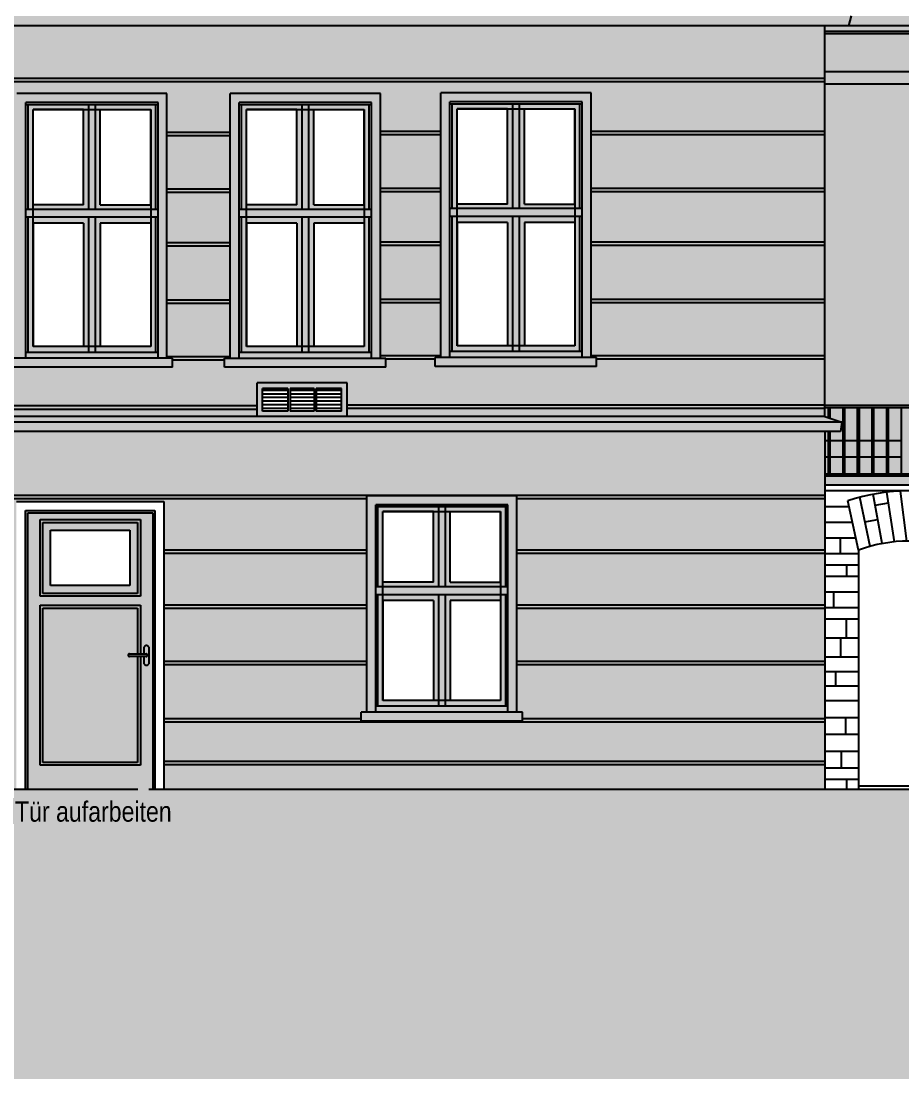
# Model space of a CAD drawing. Header units: metres. Extents: x 11 to 190, y 38 to 70.
# Drawn here: x 122.88 to 130.74, y 37.58 to 47.01 of the extents above; entities that cross this region are included whole.
import ezdxf
from ezdxf.enums import TextEntityAlignment as Align

# ---------------------------------------------------------------- set-up
doc = ezdxf.new("R2010")
doc.units = ezdxf.units.M
doc.header["$LTSCALE"] = 0.01
doc.header["$XCLIPFRAME"] = 2
doc.linetypes.add('AUSGEZOGEN', pattern=[1000, 1000, 0])
for name, color, linetype in [('A_ansicht', 9, 'CONTINUOUS'), ('A_Fensterrahmen', 1, 'CONTINUOUS'), ('A_Glasbild', 7, 'CONTINUOUS'), ('A_Schraff_Fensterrahmen', 255, 'CONTINUOUS'), ('A_Schraff_gelände', 251, 'CONTINUOUS'), ('A_Schraff_Gewaende', 23, 'CONTINUOUS'), ('A_Schraff_Paneel', 14, 'CONTINUOUS'), ('A_Schraff_Sims', 17, 'CONTINUOUS'), ('A_Schraff_Treppe', 253, 'CONTINUOUS'), ('A_schraff_tuer', 117, 'CONTINUOUS'), ('A_TEXT', 2, 'CONTINUOUS'), ('FASSADE', 7, 'AUSGEZOGEN'), ('FASSADE_STRUKTUR', 8, 'AUSGEZOGEN'), ('MENSCHEN', 3, 'CONTINUOUS')]:
    doc.layers.add(name, color=color, linetype=linetype)
doc.styles.add('arial-n', font='ARIALN.TTF')
picture_1 = doc.add_image_def('image1.jpg', size_in_pixel=(60, 84))

msp = doc.modelspace()

# ---------------------------------------------------------------- hatches: boundary and pattern name
at = {"layer": 'A_Schraff_Fensterrahmen'}
h = msp.add_hatch(color=256, dxfattribs=at)
h.paths.add_polyline_path([(123.4823, 46.2644), (122.9423, 46.2644), (122.9423, 45.3325), (123.4823, 45.3325)])
h.paths.add_polyline_path([(123.4373, 46.2234), (123.4373, 45.3734), (122.9873, 45.3734), (122.9873, 46.2234)], flags=16)
h.paths.add_polyline_path([(124.0823, 46.2644), (123.5423, 46.2644), (123.5423, 45.3325), (124.0823, 45.3325)])
h.paths.add_polyline_path([(124.0373, 46.2234), (124.0373, 45.3734), (123.5873, 45.3734), (123.5873, 46.2234)], flags=16)
h.paths.add_polyline_path([(123.4823, 45.2624), (122.9423, 45.2624), (122.9423, 44.057), (123.4823, 44.057)])
h.paths.add_polyline_path([(123.4373, 45.2097), (123.4373, 44.1097), (122.9873, 44.1097), (122.9873, 45.2097)], flags=16)
h.paths.add_polyline_path([(124.0823, 45.2624), (123.5423, 45.2624), (123.5423, 44.057), (124.0823, 44.057)])
h.paths.add_polyline_path([(124.0373, 45.2097), (124.0373, 44.1097), (123.5873, 44.1097), (123.5873, 45.2097)], flags=16)
h = msp.add_hatch(color=256, dxfattribs=at)
h.paths.add_polyline_path([(123.5423, 46.2644), (123.4823, 46.2644), (123.4823, 45.3325), (123.5423, 45.3325)])
h.paths.add_polyline_path([(123.5423, 45.2624), (123.4823, 45.2624), (123.4823, 44.057), (123.5423, 44.057)])
h = msp.add_hatch(color=256, dxfattribs=at)
h.paths.add_polyline_path([(125.3865, 46.2644), (124.8465, 46.2644), (124.8465, 45.3325), (125.3865, 45.3325)])
h.paths.add_polyline_path([(125.3415, 46.2234), (125.3415, 45.3734), (124.8915, 45.3734), (124.8915, 46.2234)], flags=16)
h.paths.add_polyline_path([(125.9865, 46.2644), (125.4465, 46.2644), (125.4465, 45.3325), (125.9865, 45.3325)])
h.paths.add_polyline_path([(125.9415, 46.2234), (125.9415, 45.3734), (125.4915, 45.3734), (125.4915, 46.2234)], flags=16)
h.paths.add_polyline_path([(125.3865, 45.2624), (124.8465, 45.2624), (124.8465, 44.057), (125.3865, 44.057)])
h.paths.add_polyline_path([(125.3415, 45.2097), (125.3415, 44.1097), (124.8915, 44.1097), (124.8915, 45.2097)], flags=16)
h.paths.add_polyline_path([(125.9865, 45.2624), (125.4465, 45.2624), (125.4465, 44.057), (125.9865, 44.057)])
h.paths.add_polyline_path([(125.9415, 45.2097), (125.9415, 44.1097), (125.4915, 44.1097), (125.4915, 45.2097)], flags=16)
h = msp.add_hatch(color=256, dxfattribs=at)
h.paths.add_polyline_path([(125.4465, 46.2644), (125.3865, 46.2644), (125.3865, 45.3325), (125.4465, 45.3325)])
h.paths.add_polyline_path([(125.4465, 45.2624), (125.3865, 45.2624), (125.3865, 44.057), (125.4465, 44.057)])
h = msp.add_hatch(color=256, dxfattribs=at)
h.paths.add_polyline_path([(127.2663, 46.2712), (126.7263, 46.2712), (126.7263, 45.3393), (127.2663, 45.3393)])
h.paths.add_polyline_path([(127.2213, 46.2302), (127.2213, 45.3802), (126.7713, 45.3802), (126.7713, 46.2302)], flags=16)
h.paths.add_polyline_path([(127.8663, 46.2712), (127.3263, 46.2712), (127.3263, 45.3393), (127.8663, 45.3393)])
h.paths.add_polyline_path([(127.8213, 46.2302), (127.8213, 45.3802), (127.3713, 45.3802), (127.3713, 46.2302)], flags=16)
h.paths.add_polyline_path([(127.2663, 45.2692), (126.7263, 45.2692), (126.7263, 44.0639), (127.2663, 44.0639)])
h.paths.add_polyline_path([(127.2213, 45.2165), (127.2213, 44.1165), (126.7713, 44.1165), (126.7713, 45.2165)], flags=16)
h.paths.add_polyline_path([(127.8663, 45.2692), (127.3263, 45.2692), (127.3263, 44.0639), (127.8663, 44.0639)])
h.paths.add_polyline_path([(127.8213, 45.2165), (127.8213, 44.1165), (127.3713, 44.1165), (127.3713, 45.2165)], flags=16)
h = msp.add_hatch(color=256, dxfattribs=at)
h.paths.add_polyline_path([(127.3263, 46.2712), (127.2663, 46.2712), (127.2663, 45.3393), (127.3263, 45.3393)])
h.paths.add_polyline_path([(127.3263, 45.2692), (127.2663, 45.2692), (127.2663, 44.0639), (127.3263, 44.0639)])
h = msp.add_hatch(color=256, dxfattribs=at)
h.paths.add_polyline_path([(124.1023, 44.057), (122.9223, 44.057), (122.9223, 44.0044), (124.1023, 44.0044)])
h.paths.add_polyline_path([(124.1023, 45.3325), (122.9223, 45.3325), (122.9223, 45.2624), (124.1023, 45.2624)])
h = msp.add_hatch(color=256, dxfattribs=at)
h.paths.add_polyline_path([(126.0065, 44.057), (124.8265, 44.057), (124.8265, 44.0044), (126.0065, 44.0044)])
h.paths.add_polyline_path([(126.0065, 45.3325), (124.8265, 45.3325), (124.8265, 45.2624), (126.0065, 45.2624)])
h = msp.add_hatch(color=256, dxfattribs=at)
h.paths.add_polyline_path([(127.8863, 44.0639), (126.7063, 44.0639), (126.7063, 44.0112), (127.8863, 44.0112)])
h.paths.add_polyline_path([(127.8863, 45.3393), (126.7063, 45.3393), (126.7063, 45.2692), (127.8863, 45.2692)])
h = msp.add_hatch(color=256, dxfattribs=at)
h.paths.add_polyline_path([(121.9997, 43.7863), (121.1843, 43.7863), (121.1843, 43.4843), (121.9997, 43.4843)])
h.paths.add_polyline_path([(121.9497, 43.7363), (121.9497, 43.5342), (121.7132, 43.5342), (121.7132, 43.7363)], flags=16)
h.paths.add_polyline_path([(121.6932, 43.7363), (121.6932, 43.5342), (121.4788, 43.5342), (121.4788, 43.7363)], flags=16)
h.paths.add_polyline_path([(121.4588, 43.7363), (121.4588, 43.5342), (121.2343, 43.5342), (121.2343, 43.7363)], flags=16)
h.paths.add_polyline_path([(125.7892, 43.7863), (124.9858, 43.7863), (124.9858, 43.4842), (125.7892, 43.4842)])
h.paths.add_polyline_path([(125.2602, 43.7363), (125.2602, 43.5342), (125.0358, 43.5342), (125.0358, 43.7363)], flags=16)
h.paths.add_polyline_path([(125.2802, 43.7363), (125.4947, 43.7363), (125.4947, 43.5342), (125.2802, 43.5342)], flags=16)
h.paths.add_polyline_path([(125.5147, 43.7363), (125.7392, 43.7363), (125.7392, 43.5342), (125.5147, 43.5342)], flags=16)
h = msp.add_hatch(color=256, dxfattribs=at)
h.paths.add_polyline_path([(126.6047, 42.6784), (126.0647, 42.6784), (126.0647, 41.966), (126.6047, 41.966)])
h.paths.add_polyline_path([(126.5597, 42.6374), (126.5597, 42.007), (126.1097, 42.007), (126.1097, 42.6374)], flags=16)
h.paths.add_polyline_path([(127.2047, 42.6784), (126.6647, 42.6784), (126.6647, 41.966), (127.2047, 41.966)])
h.paths.add_polyline_path([(127.1597, 42.6374), (127.1597, 42.007), (126.7097, 42.007), (126.7097, 42.6374)], flags=16)
h.paths.add_polyline_path([(126.6047, 41.8959), (126.0647, 41.8959), (126.0647, 40.901), (126.6047, 40.901)])
h.paths.add_polyline_path([(126.5597, 41.8432), (126.5597, 40.9537), (126.1097, 40.9537), (126.1097, 41.8432)], flags=16)
h.paths.add_polyline_path([(127.2047, 41.8959), (126.6647, 41.8959), (126.6647, 40.901), (127.2047, 40.901)])
h.paths.add_polyline_path([(127.1597, 41.8432), (127.1597, 40.9537), (126.7097, 40.9537), (126.7097, 41.8432)], flags=16)
h = msp.add_hatch(color=256, dxfattribs=at)
h.paths.add_polyline_path([(126.6647, 42.6784), (126.6047, 42.6784), (126.6047, 41.966), (126.6647, 41.966)])
h.paths.add_polyline_path([(126.6647, 41.8959), (126.6047, 41.8959), (126.6047, 40.901), (126.6647, 40.901)])
h = msp.add_hatch(color=256, dxfattribs=at)
h.paths.add_polyline_path([(127.2247, 41.966), (126.0447, 41.966), (126.0447, 41.8959), (127.2247, 41.8959)])
h.paths.add_polyline_path([(127.2247, 40.901), (126.0447, 40.901), (126.0447, 40.8484), (127.2247, 40.8484)])
at = {"layer": 'A_Schraff_gelände'}
msp.add_hatch(color=256, dxfattribs=at).paths.add_polyline_path([(11.3282, 41.598), (11.3282, 37.5789), (154.2308, 37.5789), (154.2216, 40.16), (110.1494, 40.16), (110.1494, 41.3633), (91.5663, 41.3633), (88.0786, 41.3633), (81.6712, 41.4133), (71.368, 41.4147), (60.93, 41.416), (60.93, 41.5372), (60.58, 41.5372), (60.58, 41.6622), (55.0967, 41.6622), (55.0967, 41.598), (46.9467, 41.598)])
at = {"layer": 'A_Schraff_Gewaende'}
h = msp.add_hatch(color=21, dxfattribs=at)
h.paths.add_polyline_path([(131.1137, 46.8968), (130.0524, 46.8968), (130.0524, 46.5578), (130.9982, 46.5578)])
h.paths.add_polyline_path([(130.9612, 46.5578), (130.0524, 46.5578), (130.0524, 46.4478), (130.9612, 46.4478)])
msp.add_hatch(color=21, dxfattribs=at).paths.add_polyline_path([(130.9612, 46.4478), (130.0524, 46.4478), (130.0524, 43.5858), (130.9612, 43.5858)])
h = msp.add_hatch(color=256, dxfattribs=at)
h.paths.add_polyline_path([(124.1823, 46.3644), (122.8423, 46.3644), (122.8423, 44.0044), (122.9223, 44.0044), (122.9223, 46.2844), (124.1023, 46.2844), (124.1023, 44.0044), (124.1823, 44.0044)])
h.paths.add_polyline_path([(124.2323, 44.0044), (124.1823, 44.0044), (122.7923, 44.0044), (122.7923, 43.9244), (124.2323, 43.9244)])
h = msp.add_hatch(color=256, dxfattribs=at)
h.paths.add_polyline_path([(126.0865, 46.3644), (124.7465, 46.3644), (124.7465, 44.0044), (124.8265, 44.0044), (124.8265, 46.2844), (126.0065, 46.2844), (126.0065, 44.0044), (126.0865, 44.0044)])
h.paths.add_polyline_path([(126.1365, 44.0044), (126.0865, 44.0044), (124.6965, 44.0044), (124.6965, 43.9244), (126.1365, 43.9244)])
h = msp.add_hatch(color=256, dxfattribs=at)
h.paths.add_polyline_path([(127.9663, 46.3712), (126.6263, 46.3712), (126.6263, 44.0112), (126.7063, 44.0112), (126.7063, 46.2912), (127.8863, 46.2912), (127.8863, 44.0112), (127.9663, 44.0112)])
h.paths.add_polyline_path([(128.0163, 44.0112), (127.9663, 44.0112), (126.5763, 44.0112), (126.5763, 43.9312), (128.0163, 43.9312)])
h = msp.add_hatch(color=21, dxfattribs=at)
h.paths.add_polyline_path([(130.0824, 43.5658), (130.0524, 43.5658), (130.0524, 43.4842), (130.0824, 43.4743)])
h.paths.add_polyline_path([(130.0824, 43.3502), (130.0524, 43.3502), (130.0524, 43.2722), (130.0824, 43.2722)])
h = msp.add_hatch(color=21, dxfattribs=at)
h.paths.add_polyline_path([(130.2124, 43.5658), (130.0974, 43.5658), (130.0974, 43.4693), (130.2034, 43.4342), (130.1924, 43.3502), (130.0974, 43.3502), (130.0974, 43.2722), (130.2124, 43.2722)])
h.paths.add_polyline_path([(130.3424, 43.5658), (130.2274, 43.5658), (130.2274, 43.2722), (130.3424, 43.2722)])
h.paths.add_polyline_path([(130.4724, 43.5658), (130.3574, 43.5658), (130.3574, 43.2722), (130.4724, 43.2722)])
h.paths.add_polyline_path([(130.6024, 43.5658), (130.4874, 43.5658), (130.4874, 43.2722), (130.6024, 43.2722)])
h.paths.add_polyline_path([(130.7324, 43.5658), (130.6174, 43.5658), (130.6174, 43.2722), (130.7324, 43.2722)])
h.paths.add_polyline_path([(130.8624, 43.5658), (130.7474, 43.5658), (130.7474, 43.2722), (130.8624, 43.2722)])
h.paths.add_polyline_path([(130.9612, 43.5658), (130.8774, 43.5658), (130.8774, 43.2722), (130.9612, 43.2722)])
h = msp.add_hatch(color=256, dxfattribs=at)
h.paths.add_polyline_path([(127.3047, 42.7784), (125.9647, 42.7784), (125.9647, 40.8484), (126.0447, 40.8484), (126.0447, 42.6984), (127.2247, 42.6984), (127.2247, 40.8484), (127.3047, 40.8484)])
h.paths.add_polyline_path([(127.3547, 40.8484), (127.3047, 40.8484), (125.9147, 40.8484), (125.9147, 40.7684), (127.3547, 40.7684)])
at = {"layer": 'A_Schraff_Paneel'}
h = msp.add_hatch(color=256, dxfattribs=at)
h.paths.add_polyline_path([(116.8374, 46.9701), (116.8373, 43.4842), (121.1843, 43.4842), (121.1843, 43.7863), (121.9997, 43.7863), (121.9997, 43.4843), (124.9858, 43.4843), (124.9858, 43.7863), (125.7892, 43.7863), (125.7892, 43.4842), (130.0524, 43.4842), (130.0524, 46.9702)])
h.paths.add_polyline_path([(116.8374, 40.1616), (122.8392, 40.1616), (122.8392, 42.7259), (124.1551, 42.7259), (124.1551, 40.16), (130.0524, 40.16), (130.0524, 43.3502), (116.8374, 43.3502)])
h.paths.add_polyline_path([(119.0245, 43.9244), (119.0245, 44.0044), (119.0745, 44.0044), (119.0745, 46.3644), (120.4145, 46.3644), (120.4145, 44.0044), (120.4645, 44.0044), (120.4645, 43.9244)], flags=16)
h.paths.add_polyline_path([(120.9125, 43.9244), (120.9125, 44.0044), (120.9625, 44.0044), (120.9625, 46.3644), (122.3025, 46.3644), (122.3025, 44.0044), (122.3525, 44.0044), (122.3525, 43.9244)], flags=16)
h.paths.add_polyline_path([(122.7923, 43.9244), (122.7923, 44.0044), (122.8423, 44.0044), (122.8423, 46.3644), (124.1823, 46.3644), (124.1823, 44.0044), (124.2323, 44.0044), (124.2323, 43.9244)], flags=16)
h.paths.add_polyline_path([(124.6965, 43.9244), (124.6965, 44.0044), (124.7465, 44.0044), (124.7465, 46.3644), (126.0865, 46.3644), (126.0865, 44.0044), (126.1365, 44.0044), (126.1365, 43.9244)], flags=16)
h.paths.add_polyline_path([(126.5763, 43.9312), (126.5763, 44.0112), (126.6263, 44.0112), (126.6263, 46.3712), (127.9663, 46.3712), (127.9663, 44.0112), (128.0163, 44.0112), (128.0163, 43.9312)], flags=16)
h.paths.add_polyline_path([(125.9647, 42.7784), (125.9647, 40.8484), (125.9147, 40.8484), (125.9147, 40.7684), (127.3547, 40.7684), (127.3547, 40.8484), (127.3047, 40.8484), (127.3047, 42.7784)], flags=16)
h.paths.add_polyline_path([(119.7324, 42.7784), (119.7324, 40.8484), (119.6824, 40.8484), (119.6824, 40.7684), (121.1224, 40.7684), (121.1224, 40.8484), (121.0724, 40.8484), (121.0724, 42.7784)], flags=16)
at = {"layer": 'A_Schraff_Sims'}
h = msp.add_hatch(color=256, dxfattribs=at)
h.paths.add_polyline_path([(116.6429, 47.0562), (130.2862, 47.0562), (130.2649, 46.9686), (116.6624, 46.9686)])
h.paths.add_polyline_path([(130.2862, 47.0562), (131.289, 47.0562), (131.289, 46.9686), (130.2649, 46.9686)])
h.paths.add_polyline_path([(130.0524, 46.9686), (131.289, 46.9686), (131.1611, 46.9172), (130.0524, 46.9172)])
h.paths.add_polyline_path([(130.0524, 46.9172), (131.1611, 46.9172), (131.1611, 46.8952), (130.0524, 46.8952)])
h.paths.add_polyline_path([(130.0724, 47.9207), (131.0486, 47.9207), (131.0486, 47.7715), (130.0724, 47.7715)])
msp.add_hatch(color=256, dxfattribs=at).paths.add_polyline_path([(59.18, 43.4844), (59.04, 43.4344), (59.051, 43.3502), (130.1924, 43.3502), (130.2034, 43.4342), (130.0524, 43.4842)])
h = msp.add_hatch(color=256, dxfattribs=at)
h.paths.add_polyline_path([(116.6844, 43.4326), (130.2034, 43.4326), (130.1924, 43.3486), (116.6954, 43.3486)])
h.paths.add_polyline_path([(116.8374, 43.4826), (130.0524, 43.4826), (130.2034, 43.4326), (116.6844, 43.4326)])
at = {"layer": 'A_Schraff_Treppe'}
h = msp.add_hatch(color=251, dxfattribs=at)
h.paths.add_polyline_path([(131.2524, 43.5858), (130.0524, 43.5858), (130.0524, 43.5658), (131.2524, 43.5658)])
h.paths.add_polyline_path([(130.0974, 43.5658), (130.0824, 43.5658), (130.0824, 43.4743), (130.0974, 43.4693)])
h.paths.add_polyline_path([(130.0974, 43.3502), (130.0824, 43.3502), (130.0824, 42.9722), (130.0974, 42.9722)])
h.paths.add_polyline_path([(130.2274, 43.5658), (130.2124, 43.5658), (130.2124, 42.9722), (130.2274, 42.9722)])
h.paths.add_polyline_path([(130.3574, 43.5658), (130.3424, 43.5658), (130.3424, 42.9722), (130.3574, 42.9722)])
h.paths.add_polyline_path([(130.4874, 43.5658), (130.4724, 43.5658), (130.4724, 42.9722), (130.4874, 42.9722)])
h.paths.add_polyline_path([(130.6174, 43.5658), (130.6024, 43.5658), (130.6024, 42.9722), (130.6174, 42.9722)])
h.paths.add_polyline_path([(130.7474, 43.5658), (130.7324, 43.5658), (130.7324, 42.9722), (130.7474, 42.9722)])
h.paths.add_polyline_path([(130.8774, 43.5658), (130.8624, 43.5658), (130.8624, 42.9722), (130.8774, 42.9722)])
h.paths.add_polyline_path([(131.0074, 43.5658), (130.9924, 43.5658), (130.9924, 42.9722), (131.0074, 42.9722)])
h.paths.add_polyline_path([(131.1374, 43.5658), (131.1224, 43.5658), (131.1224, 42.9722), (131.1374, 42.9722)])
h.paths.add_polyline_path([(131.2524, 42.9722), (130.0524, 42.9722), (130.0524, 42.9522), (131.2524, 42.9522)])
h = msp.add_hatch(color=256, dxfattribs=at)
h.paths.add_polyline_path([(130.2124, 43.2722), (130.0974, 43.2722), (130.0974, 43.1222), (130.2124, 43.1222)])
h.paths.add_polyline_path([(130.2124, 43.1222), (130.0974, 43.1222), (130.0974, 42.9722), (130.2124, 42.9722)])
h.paths.add_polyline_path([(130.3424, 43.2722), (130.2274, 43.2722), (130.2274, 43.1222), (130.3424, 43.1222)])
h.paths.add_polyline_path([(130.3424, 43.1222), (130.2274, 43.1222), (130.2274, 42.9722), (130.3424, 42.9722)])
h.paths.add_polyline_path([(130.4724, 43.2722), (130.3574, 43.2722), (130.3574, 43.1222), (130.4724, 43.1222)])
h.paths.add_polyline_path([(130.4724, 43.1222), (130.3574, 43.1222), (130.3574, 42.9722), (130.4724, 42.9722)])
h.paths.add_polyline_path([(130.6024, 43.2722), (130.4874, 43.2722), (130.4874, 43.1222), (130.6024, 43.1222)])
h.paths.add_polyline_path([(130.6024, 43.1222), (130.4874, 43.1222), (130.4874, 42.9722), (130.6024, 42.9722)])
h.paths.add_polyline_path([(130.7324, 43.2722), (130.6174, 43.2722), (130.6174, 43.1222), (130.7324, 43.1222)])
h.paths.add_polyline_path([(130.7324, 43.1222), (130.6174, 43.1222), (130.6174, 42.9722), (130.7324, 42.9722)])
h.paths.add_polyline_path([(130.8624, 43.2722), (130.7474, 43.2722), (130.7474, 43.1222), (130.8624, 43.1222)])
h.paths.add_polyline_path([(130.8624, 43.1222), (130.7474, 43.1222), (130.7474, 42.9722), (130.8624, 42.9722)])
h.paths.add_polyline_path([(130.9924, 43.2722), (130.8774, 43.2722), (130.8774, 43.1222), (130.9924, 43.1222)])
h.paths.add_polyline_path([(130.9924, 43.1222), (130.8774, 43.1222), (130.8774, 42.9722), (130.9924, 42.9722)])
h.paths.add_polyline_path([(131.1224, 43.2722), (131.0074, 43.2722), (131.0074, 43.1222), (131.1224, 43.1222)])
h.paths.add_polyline_path([(131.1224, 43.1222), (131.0074, 43.1222), (131.0074, 42.9722), (131.1224, 42.9722)])
h.paths.add_polyline_path([(131.2524, 43.2722), (131.1374, 43.2722), (131.1374, 43.1222), (131.2524, 43.1222)])
h.paths.add_polyline_path([(131.2524, 43.1222), (131.1374, 43.1222), (131.1374, 42.9722), (131.2524, 42.9722)])
h.paths.add_polyline_path([(131.2524, 42.9522), (130.0524, 42.9522), (130.0524, 42.8722), (131.2524, 42.8722)])
h = msp.add_hatch(color=256, dxfattribs=at)
h.paths.add_polyline_path([(130.0824, 43.2722), (130.0524, 43.2722), (130.0524, 43.1222), (130.0824, 43.1222)])
h.paths.add_polyline_path([(130.0824, 43.1222), (130.0524, 43.1222), (130.0524, 42.9722), (130.0824, 42.9722)])
at = {"layer": 'A_schraff_tuer'}
h = msp.add_hatch(color=256, dxfattribs=at)
h.paths.add_polyline_path([(123.0492, 41.8022), (123.0492, 40.3763), (123.9451, 40.3763), (123.9451, 41.3459), (123.9201, 41.3459), (123.9201, 40.4013), (123.0742, 40.4013), (123.0742, 41.7772), (123.9201, 41.7772), (123.9201, 41.3678), (123.9451, 41.3678), (123.9451, 41.8022)], flags=17)
h.paths.add_polyline_path([(122.9192, 42.6459), (122.9192, 40.16), (122.9392, 40.16), (122.9392, 42.6259), (124.0551, 42.6259), (124.0551, 40.16), (124.0751, 40.16), (124.0751, 42.6459)])
h = msp.add_hatch(color=256, dxfattribs=at)
h.paths.add_polyline_path([(122.9392, 40.16), (124.0551, 40.16), (124.0551, 42.6259), (122.9392, 42.6259)])
h.paths.add_polyline_path([(123.0492, 42.5659), (123.9451, 42.5659), (123.9451, 41.8822), (123.0492, 41.8822)], flags=16)
h.paths.add_polyline_path([(123.0742, 42.5409), (123.9201, 42.5409), (123.9201, 41.9072), (123.0742, 41.9072)], flags=0)
h.paths.add_polyline_path([(123.1442, 42.4709), (123.8501, 42.4709), (123.8501, 41.9772), (123.1442, 41.9772)], flags=0)
h.paths.add_polyline_path([(123.0492, 41.8022), (123.9451, 41.8022), (123.9451, 41.3678), (123.9777, 41.3678), (123.9777, 41.4298, -0.593886), (124.0198, 41.4298), (124.0198, 41.2798, -0.593886), (123.9777, 41.2798), (123.9777, 41.3459), (123.9451, 41.3459), (123.9451, 40.3763), (123.0492, 40.3763)], flags=16)
h = msp.add_hatch(color=256, dxfattribs=at)
h.paths.add_polyline_path([(123.0492, 42.5659), (123.9451, 42.5659), (123.9451, 41.8822), (123.0492, 41.8822)])
h.paths.add_polyline_path([(123.0742, 42.5409), (123.9201, 42.5409), (123.9201, 41.9072), (123.0742, 41.9072)], flags=16)
msp.add_hatch(color=256, dxfattribs=at).paths.add_polyline_path([(123.8468, 41.3678), (123.9201, 41.3678), (123.9201, 41.7772), (123.0742, 41.7772), (123.0742, 40.4013), (123.9201, 40.4013), (123.9201, 41.3459), (123.8468, 41.3459, -1.141537)])
h = msp.add_hatch(color=251, dxfattribs=at)
h.paths.add_polyline_path([(123.9968, 41.3678), (123.8468, 41.3678, 1.141537), (123.8468, 41.3459), (123.9968, 41.3459, 1.141537)])
h.paths.add_polyline_path([(124.0198, 41.4298, 0.593886), (123.9777, 41.4298), (123.9777, 41.3678), (123.9968, 41.3678, -1.141537), (123.9968, 41.3459), (123.9777, 41.3459), (123.9777, 41.2798, 0.593886), (124.0198, 41.2798)])
at = {"layer": 'FASSADE_STRUKTUR'}
h = msp.add_hatch(dxfattribs=at)
h.set_pattern_fill('ANSI31', color=1, scale=0.01, angle=315, style=0)
h.paths.add_polyline_path([(125.5147, 43.7363), (125.5147, 43.5342), (125.7392, 43.5342), (125.7392, 43.7363)])
h.paths.add_polyline_path([(125.2802, 43.7363), (125.2802, 43.5342), (125.4947, 43.5342), (125.4947, 43.7363)])
h.paths.add_polyline_path([(125.2602, 43.7363), (125.0358, 43.7363), (125.0358, 43.5342), (125.2602, 43.5342)])
at = {"layer": 'MENSCHEN', "linetype": 'Continuous'}
msp.add_hatch(color=7, dxfattribs=at).paths.add_polyline_path([(125.0179, 41.5158), (124.9745, 41.5421), (124.8954, 41.6088), (124.8597, 41.6491), (124.8318, 41.6677), (124.7914, 41.6615), (124.7511, 41.6553), (124.7232, 41.6646), (124.7263, 41.7359), (124.731, 41.7762), (124.717, 41.8413), (124.6984, 41.8661), (124.6612, 41.8816), (124.5836, 41.863), (124.5557, 41.8289), (124.5464, 41.7762), (124.5387, 41.7607), (124.5805, 41.7235), (124.5836, 41.6832), (124.5619, 41.6506), (124.5262, 41.5902), (124.5123, 41.5623), (124.5123, 41.4042), (124.5216, 41.2941), (124.5309, 41.1841), (124.5588, 41.1066), (124.5759, 40.9996), (124.5929, 40.8927), (124.5914, 40.7749), (124.5898, 40.6571), (124.579, 40.5501), (124.5681, 40.4431), (124.596, 40.3315), (124.624, 40.2199), (124.7046, 40.161), (124.779, 40.1455), (124.8194, 40.1579), (124.7604, 40.2137), (124.748, 40.3067), (124.7201, 40.5144), (124.7046, 40.5826), (124.7635, 40.7749), (124.7899, 40.7144), (124.8287, 40.5935), (124.8411, 40.533), (124.8302, 40.4245), (124.8194, 40.316), (124.8271, 40.2835), (124.838, 40.223), (124.8605, 40.1825), (124.9, 40.2044), (124.9853, 40.1967), (125.0706, 40.1889), (125.0861, 40.223), (125.0427, 40.2323), (124.9993, 40.2416), (124.9496, 40.3005), (124.962, 40.3408), (124.9729, 40.5082), (124.9838, 40.6757), (124.9651, 40.8121), (124.9465, 40.9485), (124.9217, 41.0012), (124.8969, 41.0539), (124.9341, 41.1004), (124.9372, 41.1748), (124.9372, 41.3065), (124.9341, 41.3639), (125.0489, 41.4197), (125.0334, 41.4677)])

# ---------------------------------------------------------------- linework, layer by layer
at = {"layer": 'A_ansicht', "color": 1}
for p, q in [((130.7838, 42.3745), (130.7268, 42.8206)), ((130.3524, 42.2922), (130.2577, 42.7336)), ((130.4574, 42.3269), (130.3634, 42.7652)), ((130.5649, 42.3522), (130.4842, 42.7925)), ((130.674, 42.3682), (130.6045, 42.8108)), ((130.0524, 42.6822), (130.2687, 42.6822)), ((130.5021, 42.6949), (130.6193, 42.7164)), ((130.0524, 42.5422), (130.2987, 42.5422)), ((130.4104, 42.546), (130.5255, 42.5671)), ((130.0524, 42.4022), (130.3288, 42.4022)), ((130.1906, 42.4022), (130.1906, 42.2622)), ((130.0524, 42.2622), (130.3524, 42.2622)), ((130.0524, 42.1622), (130.3524, 42.1622)), ((130.2472, 42.1622), (130.2472, 42.0622)), ((130.0524, 42.0622), (130.3524, 42.0622)), ((130.0524, 41.9222), (130.3524, 41.9222)), ((130.1285, 41.9222), (130.1285, 41.7822)), ((130.0524, 41.7822), (130.3524, 41.7822)), ((130.0524, 41.6822), (130.3524, 41.6822)), ((130.2426, 41.6822), (130.2426, 41.5122)), ((130.0524, 41.5122), (130.3524, 41.5122)), ((130.1913, 41.5122), (130.1913, 41.3422)), ((130.0524, 41.3422), (130.3524, 41.3422)), ((130.0524, 41.2122), (130.3524, 41.2122)), ((130.1471, 41.2122), (130.1471, 41.0822)), ((130.0524, 41.0822), (130.3524, 41.0822)), ((130.0524, 40.9522), (130.3524, 40.9522)), ((130.0524, 40.8022), (130.3524, 40.8022)), ((130.2356, 40.8022), (130.2356, 40.6522)), ((130.0524, 40.6522), (130.3524, 40.6522)), ((130.0524, 40.5022), (130.3524, 40.5022)), ((130.1983, 40.5022), (130.1983, 40.3522)), ((130.0524, 40.3522), (130.3524, 40.3522)), ((130.0524, 40.2522), (130.3524, 40.2522)), ((130.2472, 40.2522), (130.2472, 40.16))]:
    msp.add_line(p, q, dxfattribs=at)
at = {"layer": 'A_ansicht', "color": 3}
for p, q in [((122.9392, 42.6259), (124.0551, 42.6259)), ((122.9392, 40.1616), (122.9392, 42.6259)), ((123.0492, 42.5659), (123.9451, 42.5659)), ((123.0492, 41.8822), (123.0492, 42.5659)), ((123.0742, 42.5409), (123.9201, 42.5409)), ((123.0742, 41.9072), (123.0742, 42.5409)), ((123.9201, 42.5409), (123.9201, 41.9072)), ((123.9451, 42.5659), (123.9451, 41.8822)), ((124.0551, 42.6259), (124.0551, 40.1616)), ((123.1442, 42.4709), (123.8501, 42.4709)), ((123.1442, 41.9772), (123.1442, 42.4709)), ((123.8501, 42.4709), (123.8501, 41.9772)), ((123.8501, 41.9772), (123.1442, 41.9772)), ((123.9451, 41.8822), (123.0492, 41.8822)), ((123.9201, 41.9072), (123.0742, 41.9072)), ((123.0492, 41.8022), (123.9451, 41.8022)), ((123.0492, 40.3763), (123.0492, 41.8022)), ((123.9451, 41.8022), (123.9451, 41.3678)), ((123.0742, 41.7772), (123.9201, 41.7772)), ((123.0742, 40.4013), (123.0742, 41.7772)), ((123.9201, 41.7772), (123.9201, 41.3678)), ((123.9201, 41.3459), (123.9201, 40.4013)), ((123.9451, 41.3459), (123.9451, 40.3763)), ((123.9451, 40.3763), (123.0492, 40.3763)), ((123.9201, 40.4013), (123.0742, 40.4013))]:
    msp.add_line(p, q, dxfattribs=at)
at = {"layer": 'A_ansicht', "color": 1}
msp.add_arc((130.8024, 41.1058), 1.7165, 71.49971, 108.50029, dxfattribs=at)
at = {"layer": 'A_Fensterrahmen'}
for p, q in [((124.1023, 46.2644), (122.9223, 46.2644)), ((122.9423, 45.3325), (122.9423, 46.2644)), ((122.9873, 45.3734), (122.9873, 46.2234)), ((123.4373, 46.2234), (122.9873, 46.2234)), ((123.4373, 45.3734), (123.4373, 46.2234)), ((123.4823, 46.2644), (123.4823, 45.3325)), ((123.5423, 46.2644), (123.5423, 45.3325)), ((123.5873, 45.3734), (123.5873, 46.2234)), ((123.5873, 46.2234), (124.0373, 46.2234)), ((124.0373, 45.3734), (124.0373, 46.2234)), ((124.0823, 45.3325), (124.0823, 46.2644)), ((126.0065, 46.2644), (124.8265, 46.2644)), ((124.8465, 45.3325), (124.8465, 46.2644)), ((124.8915, 45.3734), (124.8915, 46.2234)), ((125.3415, 46.2234), (124.8915, 46.2234)), ((125.3415, 45.3734), (125.3415, 46.2234)), ((125.3865, 46.2644), (125.3865, 45.3325)), ((125.4465, 46.2644), (125.4465, 45.3325)), ((125.4915, 45.3734), (125.4915, 46.2234)), ((125.4915, 46.2234), (125.9415, 46.2234)), ((125.9415, 45.3802), (125.9415, 46.2234)), ((125.9865, 45.3393), (125.9865, 46.2644)), ((127.8863, 46.2712), (126.7063, 46.2712)), ((126.7263, 45.3393), (126.7263, 46.2712)), ((126.7713, 45.3802), (126.7713, 46.2302)), ((127.2213, 46.2302), (126.7713, 46.2302)), ((127.2213, 45.3802), (127.2213, 46.2302)), ((127.2663, 46.2712), (127.2663, 45.3393)), ((127.3263, 46.2712), (127.3263, 45.3393)), ((127.3713, 45.3802), (127.3713, 46.2302)), ((127.3713, 46.2302), (127.8213, 46.2302)), ((127.8213, 45.3802), (127.8213, 46.2302)), ((127.8663, 45.3393), (127.8663, 46.2712)), ((123.4373, 45.3734), (122.9873, 45.3734)), ((123.5873, 45.3734), (124.0373, 45.3734)), ((125.3415, 45.3734), (124.8915, 45.3734)), ((125.4915, 45.3734), (125.9415, 45.3734)), ((127.2213, 45.3802), (126.7713, 45.3802)), ((127.3713, 45.3802), (127.8213, 45.3802)), ((124.1023, 45.3325), (122.9223, 45.3325)), ((126.0065, 45.3325), (124.8265, 45.3325)), ((127.8863, 45.3393), (126.7063, 45.3393)), ((124.1023, 45.2624), (122.9223, 45.2624)), ((122.9423, 44.057), (122.9423, 45.2624)), ((123.4373, 45.2097), (122.9873, 45.2097)), ((122.9873, 45.2097), (122.9873, 44.1097)), ((123.4373, 45.2097), (123.4373, 44.1097)), ((123.4823, 45.2624), (123.4823, 44.057)), ((123.5423, 45.2624), (123.5423, 44.057)), ((123.5873, 45.2097), (123.5873, 44.1097)), ((124.0373, 45.2097), (123.5873, 45.2097)), ((124.0373, 45.2097), (124.0373, 44.1097)), ((124.0823, 44.057), (124.0823, 45.2624)), ((126.0065, 45.2624), (124.8265, 45.2624)), ((124.8465, 44.057), (124.8465, 45.2624)), ((124.8915, 45.2097), (124.8915, 44.1097)), ((125.3415, 45.2097), (124.8915, 45.2097)), ((125.3415, 45.2097), (125.3415, 44.1097)), ((125.3865, 45.2624), (125.3865, 44.057)), ((125.4465, 45.2624), (125.4465, 44.057)), ((125.4915, 45.2097), (125.4915, 44.1097)), ((125.9415, 45.2097), (125.4915, 45.2097)), ((125.9415, 45.2097), (125.9415, 44.1097)), ((125.9865, 44.057), (125.9865, 45.2624)), ((127.8863, 45.2692), (126.7063, 45.2692)), ((126.7263, 44.0639), (126.7263, 45.2692)), ((126.7713, 45.2165), (126.7713, 44.1165)), ((127.2213, 45.2165), (126.7713, 45.2165)), ((127.2213, 45.2165), (127.2213, 44.1165)), ((127.2663, 45.2692), (127.2663, 44.0639)), ((127.3263, 45.2692), (127.3263, 44.0639)), ((127.3713, 45.2165), (127.3713, 44.1165)), ((127.8213, 45.2165), (127.3713, 45.2165)), ((127.8213, 45.2165), (127.8213, 44.1165)), ((127.8663, 44.0639), (127.8663, 45.2692)), ((124.1023, 44.057), (122.9223, 44.057)), ((123.4373, 44.1097), (122.9873, 44.1097)), ((124.0373, 44.1097), (123.5873, 44.1097)), ((126.0065, 44.057), (124.8265, 44.057)), ((125.3415, 44.1097), (124.8915, 44.1097)), ((125.9415, 44.1097), (125.4915, 44.1097)), ((127.8863, 44.0639), (126.7063, 44.0639)), ((127.2213, 44.1165), (126.7713, 44.1165)), ((127.8213, 44.1165), (127.3713, 44.1165)), ((127.2247, 42.6784), (126.0447, 42.6784)), ((126.0647, 41.966), (126.0647, 42.6784)), ((126.5597, 42.6374), (126.1097, 42.6374)), ((126.1097, 42.007), (126.1097, 42.6374)), ((126.5597, 42.007), (126.5597, 42.6374)), ((126.6047, 42.6784), (126.6047, 41.966)), ((126.6647, 42.6784), (126.6647, 41.966)), ((126.7097, 42.007), (126.7097, 42.6374)), ((126.7097, 42.6374), (127.1597, 42.6374)), ((127.1597, 42.007), (127.1597, 42.6374)), ((127.2047, 41.966), (127.2047, 42.6784)), ((126.5597, 42.007), (126.1097, 42.007)), ((126.7097, 42.007), (127.1597, 42.007)), ((127.2247, 41.966), (126.0447, 41.966)), ((127.2247, 41.8959), (126.0447, 41.8959)), ((126.0647, 40.901), (126.0647, 41.8959)), ((126.6047, 41.8959), (126.6047, 40.901)), ((126.6647, 41.8959), (126.6647, 40.901)), ((127.2047, 40.901), (127.2047, 41.8959)), ((126.1097, 41.8432), (126.1097, 40.9537)), ((126.5597, 41.8432), (126.1097, 41.8432)), ((126.5597, 41.8432), (126.5597, 40.9537)), ((126.7097, 41.8432), (126.7097, 40.9537)), ((127.1597, 41.8432), (126.7097, 41.8432)), ((127.1597, 41.8432), (127.1597, 40.9537)), ((126.5597, 40.9537), (126.1097, 40.9537)), ((127.1597, 40.9537), (126.7097, 40.9537)), ((127.2247, 40.901), (126.0447, 40.901))]:
    msp.add_line(p, q, dxfattribs=at)
at = {"layer": 'FASSADE'}
for p, q in [((130.2862, 47.0578), (130.2649, 46.9702)), ((131.289, 46.9701), (116.6624, 46.9704)), ((130.0524, 43.4842), (130.0524, 46.9702)), ((131.1611, 46.9188), (130.0524, 46.9188)), ((131.1611, 46.8968), (130.0545, 46.8968)), ((130.9982, 46.5578), (130.0524, 46.5578)), ((130.9612, 46.4478), (130.0524, 46.4478)), ((124.1823, 46.3644), (122.8423, 46.3644)), ((124.1823, 44.0044), (124.1823, 46.3644)), ((124.7465, 44.0044), (124.7465, 46.3644)), ((126.0865, 46.3644), (124.7465, 46.3644)), ((126.0865, 44.0044), (126.0865, 46.3644)), ((126.6263, 44.0112), (126.6263, 46.3712)), ((127.9663, 46.3712), (126.6263, 46.3712)), ((127.9663, 44.0112), (127.9663, 46.3712)), ((122.9223, 44.0044), (122.9223, 46.2844)), ((124.1023, 46.2844), (122.9223, 46.2844)), ((124.1023, 44.0044), (124.1023, 46.2844)), ((124.8265, 44.0044), (124.8265, 46.2844)), ((126.0065, 46.2844), (124.8265, 46.2844)), ((126.0065, 44.0044), (126.0065, 46.2844)), ((126.7063, 44.0112), (126.7063, 46.2912)), ((127.8863, 46.2912), (126.7063, 46.2912)), ((127.8863, 44.0112), (127.8863, 46.2912)), ((124.2323, 44.0044), (122.7923, 44.0044)), ((124.2323, 43.9244), (124.2323, 44.0044)), ((124.6965, 43.9244), (124.6965, 44.0044)), ((124.6965, 44.0044), (126.1365, 44.0044)), ((126.1365, 43.9244), (126.1365, 44.0044)), ((126.5763, 43.9312), (126.5763, 44.0112)), ((128.0163, 44.0112), (126.5763, 44.0112)), ((128.0163, 43.9312), (128.0163, 44.0112)), ((124.2323, 43.9244), (122.7923, 43.9244)), ((126.1365, 43.9244), (124.6965, 43.9244)), ((128.0163, 43.9312), (126.5763, 43.9312)), ((130.0524, 43.5858), (141.3424, 43.5858)), ((130.0524, 43.4842), (116.8374, 43.4842)), ((130.0524, 43.5658), (131.2524, 43.5658)), ((130.0524, 43.4842), (130.2034, 43.4342)), ((130.0824, 43.5658), (130.0824, 43.4743)), ((130.0974, 43.5658), (130.0974, 43.4693)), ((130.2124, 43.5658), (130.2124, 42.9722)), ((130.2274, 43.5658), (130.2274, 42.9722)), ((130.3424, 43.5658), (130.3424, 42.9722)), ((130.3574, 43.5658), (130.3574, 42.9722)), ((130.4724, 43.5658), (130.4724, 42.9722)), ((130.4874, 43.5658), (130.4874, 42.9722)), ((130.6024, 43.5658), (130.6024, 42.9722)), ((130.6174, 43.5658), (130.6174, 42.9722)), ((130.7324, 43.5658), (130.7324, 42.9722)), ((130.2034, 43.4342), (116.6844, 43.4342)), ((130.2034, 43.4342), (116.6844, 43.4342)), ((130.2034, 43.4342), (130.1924, 43.3502)), ((130.1924, 43.3502), (116.6954, 43.3502)), ((130.1924, 43.3502), (116.6954, 43.3502)), ((130.0524, 43.3502), (130.0524, 40.1616)), ((130.0824, 43.3502), (130.0824, 42.9722)), ((130.0974, 43.3502), (130.0974, 42.9722)), ((131.2524, 42.9722), (130.0524, 42.9722)), ((131.2524, 42.9522), (130.0524, 42.9522)), ((131.2524, 42.8722), (130.0524, 42.8722)), ((131.2524, 42.8222), (130.0524, 42.8222)), ((125.9647, 40.8484), (125.9647, 42.7784)), ((127.3047, 42.7784), (125.9647, 42.7784)), ((127.3047, 40.8484), (127.3047, 42.7784)), ((122.8392, 42.7259), (124.1551, 42.7259)), ((122.9192, 40.1616), (122.9192, 42.6459)), ((122.9192, 42.6459), (124.0751, 42.6459)), ((124.0751, 42.6459), (124.0751, 40.1616)), ((124.1551, 42.7259), (124.1551, 40.1616)), ((126.0447, 40.8484), (126.0447, 42.6984)), ((127.2247, 42.6984), (126.0447, 42.6984)), ((127.2247, 40.8484), (127.2247, 42.6984)), ((130.3524, 42.2922), (130.3524, 40.1616)), ((127.3547, 40.8484), (125.9147, 40.8484)), ((125.9147, 40.7684), (125.9147, 40.8484)), ((127.3547, 40.7684), (127.3547, 40.8484)), ((127.3547, 40.7684), (125.9147, 40.7684)), ((131.2524, 40.19), (130.3524, 40.19)), ((154.2216, 40.16), (110.3894, 40.16))]:
    msp.add_line(p, q, dxfattribs=at)
at = {"layer": 'FASSADE', "color": 1}
for p, q in [((130.0824, 43.1222), (130.0524, 43.1222)), ((130.2124, 43.1222), (130.0974, 43.1222)), ((130.3424, 43.1222), (130.2274, 43.1222)), ((130.4724, 43.1222), (130.3574, 43.1222)), ((130.6024, 43.1222), (130.4874, 43.1222)), ((130.7324, 43.1222), (130.6174, 43.1222))]:
    msp.add_line(p, q, dxfattribs=at)
for points in [[(130.0524, 43.2722), (130.0824, 43.2722)], [(130.0974, 43.2722), (130.2124, 43.2722)], [(130.2274, 43.2722), (130.3424, 43.2722)], [(130.3574, 43.2722), (130.4724, 43.2722)], [(130.4874, 43.2722), (130.6024, 43.2722)], [(130.6174, 43.2722), (130.7324, 43.2722)]]:
    msp.add_lwpolyline(points, dxfattribs=at)
at = {"layer": 'FASSADE'}
msp.add_arc((130.8024, 41.1058), 1.2689, 69.22836, 110.77164, dxfattribs=at)
at = {"layer": 'FASSADE_STRUKTUR', "color": 2}
for p, q in [((130.0524, 46.5006), (116.8244, 46.5006)), ((130.0524, 46.4706), (116.8244, 46.4706)), ((124.7465, 46.0192), (124.1823, 46.0192)), ((124.7465, 45.9892), (124.1823, 45.9892)), ((126.6263, 46.026), (126.0865, 46.026)), ((126.6263, 45.996), (126.0865, 45.996)), ((130.0524, 46.026), (127.9663, 46.026)), ((130.0524, 45.996), (127.9663, 45.996)), ((124.7465, 45.5125), (124.1823, 45.5125)), ((124.7465, 45.4825), (124.1823, 45.4825)), ((126.6263, 45.5194), (126.0865, 45.5194)), ((126.6263, 45.4894), (126.0865, 45.4894)), ((130.0524, 45.5194), (127.9663, 45.5194)), ((130.0524, 45.4894), (127.9663, 45.4894)), ((124.7465, 45.0344), (124.1823, 45.0344)), ((124.7465, 45.0044), (124.1823, 45.0044)), ((126.6263, 45.0412), (126.0865, 45.0412)), ((126.6263, 45.0112), (126.0865, 45.0112)), ((130.0524, 45.0412), (127.9663, 45.0412)), ((130.0524, 45.0112), (127.9663, 45.0112)), ((124.7465, 44.5222), (124.1823, 44.5222)), ((126.6263, 44.529), (126.0865, 44.529)), ((130.0524, 44.529), (127.9663, 44.529)), ((124.7465, 44.4922), (124.1823, 44.4922)), ((126.6263, 44.499), (126.0865, 44.499)), ((130.0524, 44.499), (127.9663, 44.499)), ((124.7465, 44.0184), (124.1823, 44.0184)), ((124.6965, 43.9884), (124.2323, 43.9884)), ((126.6263, 44.0252), (126.0865, 44.0252)), ((126.5763, 43.9952), (126.1365, 43.9952)), ((130.0524, 44.0252), (127.9663, 44.0252)), ((130.0524, 43.9952), (128.0163, 43.9952)), ((125.7892, 43.7863), (124.9858, 43.7863)), ((124.9858, 43.4842), (124.9858, 43.7863)), ((125.7892, 43.4842), (125.7892, 43.7863)), ((125.0358, 43.5342), (125.0358, 43.7363)), ((125.2602, 43.7363), (125.0358, 43.7363)), ((125.2602, 43.7363), (125.2602, 43.5342)), ((125.2802, 43.7363), (125.2802, 43.5342)), ((125.4947, 43.7363), (125.2802, 43.7363)), ((125.4947, 43.7363), (125.4947, 43.5342)), ((125.7392, 43.7363), (125.5147, 43.7363)), ((125.5147, 43.7363), (125.5147, 43.5342)), ((125.7392, 43.5342), (125.7392, 43.7363)), ((124.9858, 43.579), (121.9997, 43.579)), ((130.0524, 43.5858), (125.7892, 43.5858)), ((124.9858, 43.549), (121.9997, 43.549)), ((125.2602, 43.5342), (125.0358, 43.5342)), ((125.4947, 43.5342), (125.2802, 43.5342)), ((125.7392, 43.5342), (125.5147, 43.5342)), ((130.0524, 43.5558), (125.7892, 43.5558)), ((130.0524, 42.7822), (116.8374, 42.7822)), ((125.9647, 42.7522), (121.0724, 42.7522)), ((130.0524, 42.7522), (127.3047, 42.7522)), ((125.9647, 42.2922), (124.1551, 42.2922)), ((125.9647, 42.2622), (124.1551, 42.2622)), ((130.0524, 42.2922), (127.3047, 42.2922)), ((130.0524, 42.2622), (127.3047, 42.2622)), ((125.9647, 41.8022), (124.1551, 41.8022)), ((130.0524, 41.8022), (127.3047, 41.8022)), ((125.9647, 41.7722), (124.1551, 41.7722)), ((130.0524, 41.7722), (127.3047, 41.7722)), ((125.9647, 41.3012), (124.1551, 41.3012)), ((125.9647, 41.2712), (124.1551, 41.2712)), ((130.0524, 41.3012), (127.3047, 41.3012)), ((130.0524, 41.2712), (127.3047, 41.2712)), ((125.9147, 40.7894), (124.1551, 40.7894)), ((130.0524, 40.7594), (124.1551, 40.7594)), ((130.0524, 40.7894), (127.3547, 40.7894)), ((130.0524, 40.4083), (124.1551, 40.4083)), ((130.0524, 40.3783), (124.1551, 40.3783))]:
    msp.add_line(p, q, dxfattribs=at)
at = {"layer": 'FASSADE_STRUKTUR', "color": 1}
for points in [[(123.9777, 41.3678), (123.9777, 41.4298)], [(124.0198, 41.4298), (124.0198, 41.2798)], [(123.8468, 41.3678), (123.9968, 41.3678)], [(123.9968, 41.3459), (123.8468, 41.3459)], [(123.9777, 41.2798), (123.9777, 41.3459)]]:
    msp.add_lwpolyline(points, dxfattribs=at)
for centre, radius, start, end in [((123.9988, 41.4183), 0.024, 28.58907, 151.41093), ((123.8453, 41.3568), 0.011, 82.4375, 277.5625), ((123.9982, 41.3568), 0.011, 262.4375, 97.5625), ((123.9988, 41.2912), 0.024, 208.58907, 331.41093)]:
    msp.add_arc(centre, radius, start, end, dxfattribs=at)

# ---------------------------------------------------------------- texts
at = {"layer": 'A_TEXT', "linetype": 'Continuous', "style": 'arial-n'}
msp.add_text('Tür aufarbeiten', height=0.18, dxfattribs=at).set_placement((123.5249, 39.8182), align=Align.BOTTOM_CENTER)

# ---------------------------------------------------------------- pictures from other files: only their frames are drawn
at = {"layer": 'A_Glasbild'}
image = msp.add_image(picture_1, insert=(124.5178, 46.2234), size_in_units=(1.5305, 2.1427), rotation=180, dxfattribs=at)
image.set_boundary_path([(18.337, 0.637), (59.5, 83.5)])
image = msp.add_image(picture_1, insert=(124.5178, 46.2234), size_in_units=(1.5305, 2.1427), rotation=180, dxfattribs=at)
image.set_boundary_path([(18.337, 0.637), (59.5, 83.5)])
image = msp.add_image(picture_1, insert=(126.422, 46.2234), size_in_units=(1.5305, 2.1427), rotation=180, dxfattribs=at)
image.set_boundary_path([(18.337, 0.637), (59.5, 83.5)])
image = msp.add_image(picture_1, insert=(126.422, 46.2234), size_in_units=(1.5305, 2.1427), rotation=180, dxfattribs=at)
image.set_boundary_path([(18.337, 0.637), (59.5, 83.5)])
image = msp.add_image(picture_1, insert=(128.3018, 46.2302), size_in_units=(1.5305, 2.1427), rotation=180, dxfattribs=at)
image.set_boundary_path([(18.337, 0.637), (59.5, 83.5)])
image = msp.add_image(picture_1, insert=(127.6402, 42.6374), size_in_units=(1.5305, 2.1427), rotation=180, dxfattribs=at)
image.set_boundary_path([(18.337, 17.494), (59.5, 83.5)])
image = msp.add_image(picture_1, insert=(124.6747, 42.4709), size_in_units=(1.5305, 2.1427), rotation=180, dxfattribs=at)
image.set_boundary_path([(31.8284, 64.145), (59.5, 83.5)])

doc.saveas('drawing.dxf')
